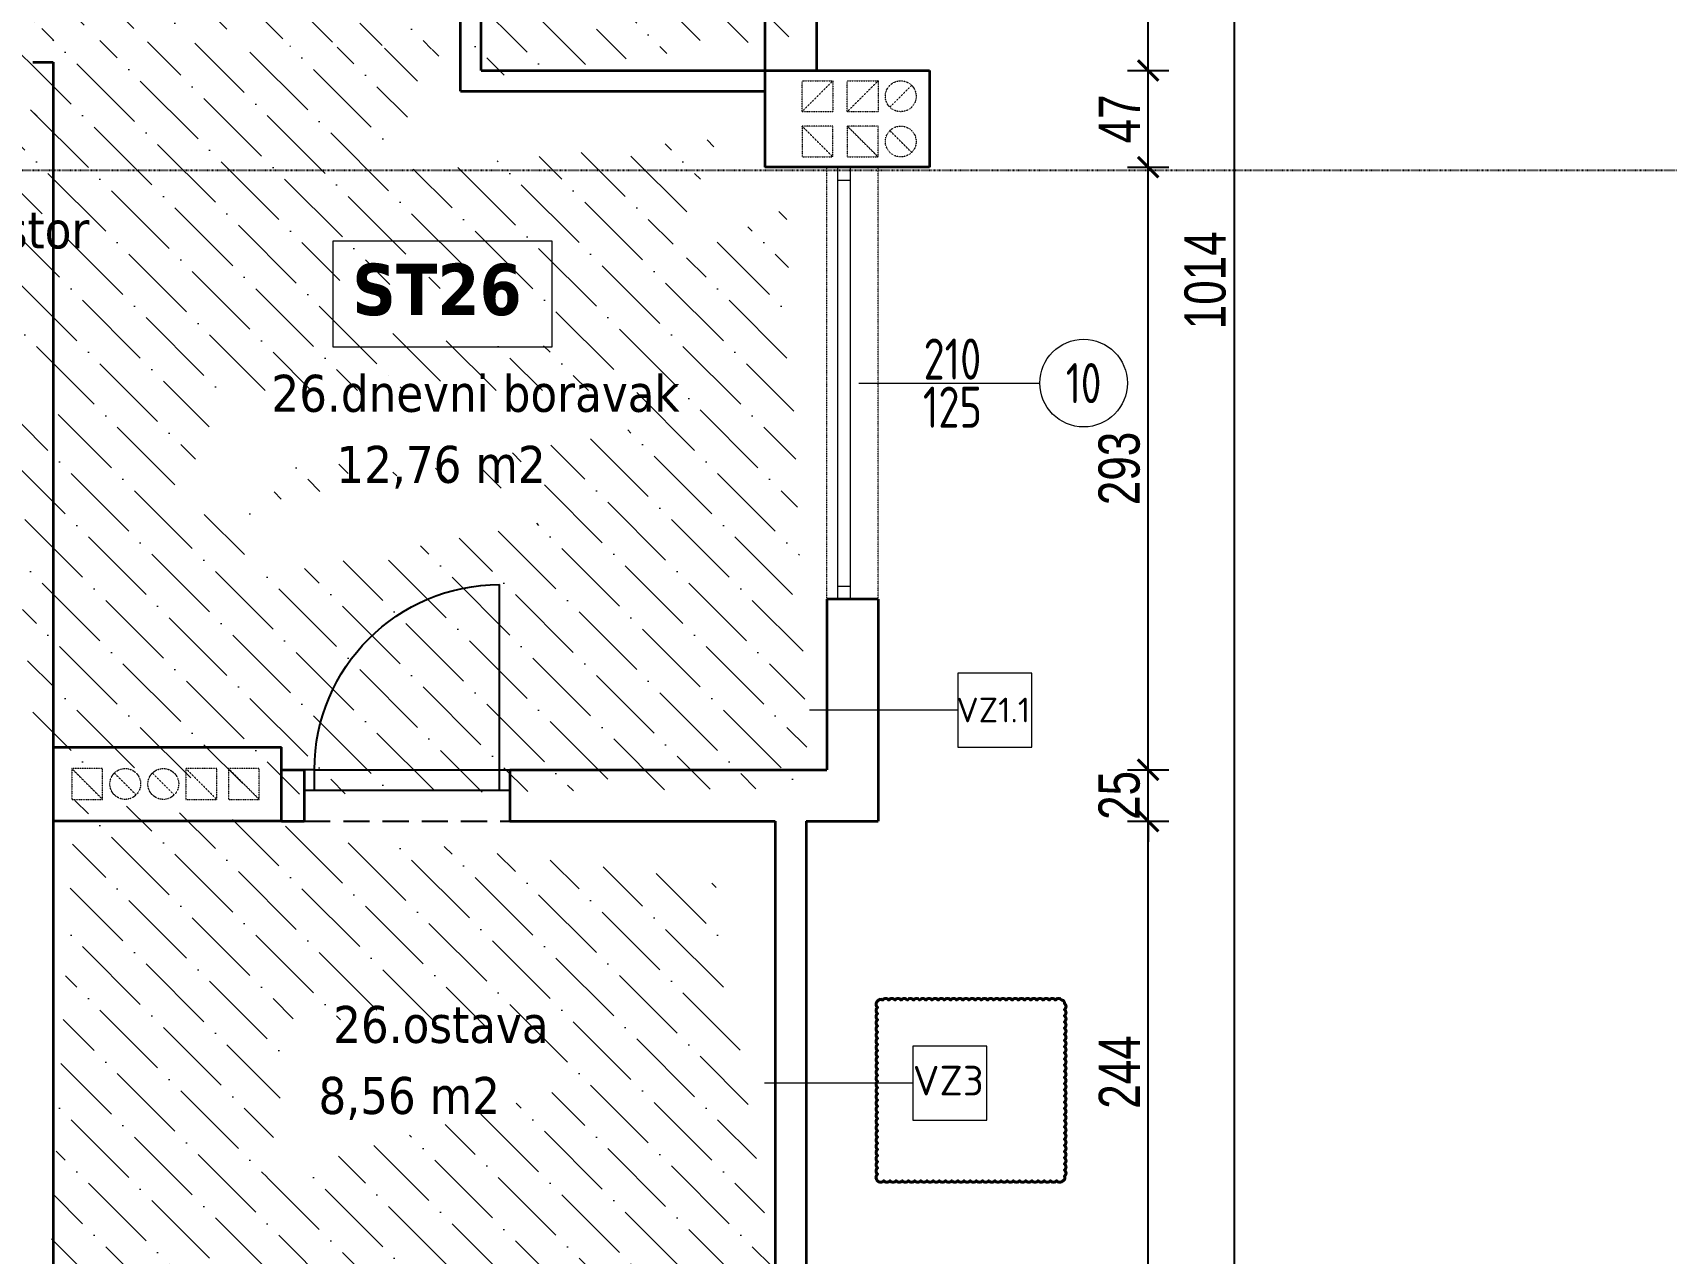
# Model space of a CAD drawing. Header units: millimetres. Extents: x -701 to 470890, y -446843 to -116129.
# Drawn here: x 234296 to 235091, y -223178 to -222585 of the extents above; entities that cross this region are included whole.
import ezdxf
from ezdxf.enums import TextEntityAlignment as Align

# ---------------------------------------------------------------- set-up
doc = ezdxf.new("R2010")
doc.units = ezdxf.units.MM
doc.header["$PDMODE"] = 2
for name, pattern in [('ACAD_ISO03W100', [30, 12, -18]), ('HIDDEN', [0.375, 0.25, -0.125]), ('HIDDENX2', [19.049999999999997, 12.7, -6.35])]:
    doc.linetypes.add(name, pattern=pattern)
doc.layers.get('0').update_dxf_attribs({"lineweight": 0})
doc.layers.get('Defpoints').update_dxf_attribs({"color": 250, "lineweight": 0})
for name, color, linetype, lineweight in [('03-prozori', 132, 'Continuous', 0), ('05-podgled-tanko', 144, 'HIDDEN', 0), ('06-hatch_grijano', 30, 'Continuous', 0), ('07-kote', 70, 'Continuous', 9), ('09-oznaka stavke', 1, 'Continuous', 0), ('5-TX', 113, 'Continuous', 5), ('TP_01 - 0.35', 1, 'Continuous', 35)]:
    doc.layers.add(name, color=color, linetype=linetype, lineweight=lineweight)
for name, color, linetype in [('TP_Hidden', 8, 'HIDDENX2'), ('TP_Otvori', 8, 'Continuous'), ('TP_Otvori.block', 8, 'Continuous'), ('zidovi', 1, 'Continuous')]:
    doc.layers.add(name, color=color, linetype=linetype)
doc.styles.add('isocpeur', font='isocpeur.ttf')
doc.styles.add('OPIS', font='hrcom.shx', dxfattribs={"width": 0.8, "height": 20})
doc.styles.add('tahoma10', font='tahoma.ttf', dxfattribs={"height": 2})
doc.dimstyles.new('ISO-25', dxfattribs={"dimtxt": 20, "dimasz": 10, "dimexe": 10, "dimexo": 10, "dimgap": 4, "dimtad": 1, "dimdec": 0, "dimtxsty": 'OPIS', "dimblk": 'ARCHTICK', "dimcen": 10, "dimdle": 10, "dimadec": 0, "dimazin": 0, "dimtfac": 1, "dimtdec": 0, "dimtix": 1, "dimtmove": 0, "dimatfit": 3, "dimldrblk": 'ARCHTICK', "dimfxl": 10, "dimfxlon": 1, "dimarcsym": 0})

# ---------------------------------------------------------------- blocks, each defined once
blk = doc.blocks.new('*U656')
at = {"layer": 'TP_Otvori'}
for p, q in [((5.000001072883606, 2.04358873916146e-07), (4.999993102891582, 90.00000084808873)), ((5.000001072883606, 2.04358873916146e-07), (1.072883605957031e-06, 2.04358873916146e-07)), ((95.00000107288324, 8.910042925631245e-06), (5.00000083446503, 3.877577494648676e-07)), ((5.00000064713616, -10.00000003405978), (5.000000834465027, 2.043588528028758e-07)), ((95.00000088555437, -9.999991328375708), (95.00000107288324, 8.910042925631245e-06)), ((95.00000107288324, 8.910042924803541e-06), (100.0000010728832, 8.910042924803541e-06)), ((100.0000011239731, -9.999993269784119), (1.123973317912923e-06, -10.00000023841852))]:
    blk.add_line(p, q, dxfattribs=at)
blk.add_arc((5.000001072883581, 4.189355961307331e-07), 90.00000042915346, 5.073854788161767e-06, 90.00000507385442, dxfattribs=at)
blk = doc.blocks.new('*U65')
at = {"ltscale": 0.1}
blk.add_line((0.1249999999996342, 0.3750003024258576), (0.6249999999981708, 0.3750015121292879), dxfattribs=at)
blk.add_lwpolyline([(-0.1249996975737766, 0.2499996975745082), (-0.1250003024254917, 0.4999996975737765), (0.1249996975737766, 0.5000003024254916), (0.1250003024254918, 0.2500003024262234)], close=True, dxfattribs=at)
at = {"style": 'isocpeur'}
blk.add_attdef('sl', text='', height=0.1, dxfattribs=at).set_placement((0.005017208459321409, 0.3336032184705005), align=Align.CENTER)
blk = doc.blocks.new('_ArchTick')
at = {"color": 0, "linetype": 'ByBlock', "lineweight": 0, "const_width": 0.15}
blk.add_lwpolyline([(-0.5, -0.5), (0.5, 0.5)], dxfattribs=at)
blk = doc.blocks.new('*D2950')
at = {"layer": '07-kote', "color": 0, "linetype": 'ByBlock', "lineweight": -2, "ltscale": 5, "transparency": 16777216}
for p, q in [((234672.3380468807, -223671.8006000077), (234672.3380468807, -223691.8006000077)), ((235047.3380455694, -223671.8006000077), (235047.3380455694, -223691.8006000077)), ((235057.3380455694, -223681.8006000077), (234662.3380468807, -223681.8006000077))]:
    blk.add_line(p, q, dxfattribs=at)
at = {"layer": 'Defpoints', "color": 0, "linetype": 'ByBlock', "ltscale": 5, "transparency": 16777216}
for p in [(234672.3380468807, -222968.0330163573), (235047.3380455694, -223345.0330160593), (234672.3380468807, -223681.8006000077)]:
    blk.add_point(p, dxfattribs=at)
at = {"layer": '07-kote', "color": 0, "linetype": 'ByBlock', "lineweight": -2, "ltscale": 5, "transparency": 16777216, "xscale": 10, "yscale": 10, "zscale": 10, "rotation": 180}
blk.add_blockref('_ArchTick', (234672.3380468807, -223681.8006000077), dxfattribs=at)
at = {"layer": '07-kote', "color": 0, "linetype": 'ByBlock', "lineweight": -2, "ltscale": 5, "transparency": 16777216, "xscale": 10, "yscale": 10, "zscale": 10}
blk.add_blockref('_ArchTick', (235047.3380455694, -223681.8006000077), dxfattribs=at)
at = {"layer": '07-kote', "color": 0, "linetype": 'ByBlock', "ltscale": 5, "transparency": 16777216, "insert": (234859.838046225, -223667.8006000077), "char_height": 20, "attachment_point": 5, "style": 'OPIS'}
blk.add_mtext('375', dxfattribs=at)
blk = doc.blocks.new('*D2951')
at = {"layer": '07-kote', "color": 0, "linetype": 'ByBlock', "lineweight": -2, "ltscale": 5, "transparency": 16777216}
for p, q in [((234657.3380468807, -223671.8006000077), (234657.3380468807, -223691.8006000077)), ((234672.3380468807, -223671.8006000077), (234672.3380468807, -223691.8006000077)), ((234657.3380468807, -223681.8006000077), (234647.3380468807, -223681.8006000077)), ((234672.3380468807, -223681.8006000077), (234657.3380468807, -223681.8006000077)), ((234672.3380468807, -223681.8006000077), (234682.3380468807, -223681.8006000077))]:
    blk.add_line(p, q, dxfattribs=at)
at = {"layer": 'Defpoints', "color": 0, "linetype": 'ByBlock', "ltscale": 5, "transparency": 16777216}
for p in [(234657.3380468807, -222968.0330162977), (234672.3380468807, -222968.0330163573), (234657.3380468807, -223681.8006000077)]:
    blk.add_point(p, dxfattribs=at)
at = {"layer": '07-kote', "color": 0, "linetype": 'ByBlock', "lineweight": -2, "ltscale": 5, "transparency": 16777216, "xscale": 10, "yscale": 10, "zscale": 10}
blk.add_blockref('_ArchTick', (234657.3380468807, -223681.8006000077), dxfattribs=at)
at = {"layer": '07-kote', "color": 0, "linetype": 'ByBlock', "lineweight": -2, "ltscale": 5, "transparency": 16777216, "xscale": 10, "yscale": 10, "zscale": 10, "rotation": 180}
blk.add_blockref('_ArchTick', (234672.3380468807, -223681.8006000077), dxfattribs=at)
at = {"layer": '07-kote', "color": 0, "linetype": 'ByBlock', "ltscale": 5, "transparency": 16777216, "insert": (234664.8380468807, -223667.8006000077), "char_height": 20, "attachment_point": 5, "style": 'OPIS'}
blk.add_mtext('15', dxfattribs=at)
blk = doc.blocks.new('*D2952')
at = {"layer": '07-kote', "color": 0, "linetype": 'ByBlock', "lineweight": -2, "ltscale": 5, "transparency": 16777216}
for p, q in [((234306.3380458078, -223671.8006000077), (234306.3380458078, -223691.8006000077)), ((234657.3380468807, -223671.8006000077), (234657.3380468807, -223691.8006000077)), ((234667.3380468807, -223681.8006000077), (234296.3380458078, -223681.8006000077))]:
    blk.add_line(p, q, dxfattribs=at)
at = {"layer": 'Defpoints', "color": 0, "linetype": 'ByBlock', "ltscale": 5, "transparency": 16777216}
for p in [(234657.3380468807, -222968.0330162977), (234306.3380458078, -223232.0330157017), (234306.3380458078, -223681.8006000077)]:
    blk.add_point(p, dxfattribs=at)
at = {"layer": '07-kote', "color": 0, "linetype": 'ByBlock', "lineweight": -2, "ltscale": 5, "transparency": 16777216, "xscale": 10, "yscale": 10, "zscale": 10, "rotation": 180}
blk.add_blockref('_ArchTick', (234306.3380458078, -223681.8006000077), dxfattribs=at)
at = {"layer": '07-kote', "color": 0, "linetype": 'ByBlock', "lineweight": -2, "ltscale": 5, "transparency": 16777216, "xscale": 10, "yscale": 10, "zscale": 10}
blk.add_blockref('_ArchTick', (234657.3380468807, -223681.8006000077), dxfattribs=at)
at = {"layer": '07-kote', "color": 0, "linetype": 'ByBlock', "ltscale": 5, "transparency": 16777216, "insert": (234481.8380463442, -223667.8006000077), "char_height": 20, "attachment_point": 5, "style": 'OPIS'}
blk.add_mtext('351', dxfattribs=at)
blk = doc.blocks.new('*D2982')
at = {"layer": '07-kote', "color": 0, "linetype": 'ByBlock', "lineweight": -2, "ltscale": 5, "transparency": 16777216}
for p, q in [((234838.6082181153, -223222.0330157018), (234838.6082181153, -222958.0330163574)), ((234828.6082181153, -222968.0330163574), (234848.6082181153, -222968.0330163574)), ((234848.6082181153, -223212.0330157018), (234828.6082181153, -223212.0330157018))]:
    blk.add_line(p, q, dxfattribs=at)
at = {"layer": 'Defpoints', "color": 0, "linetype": 'ByBlock', "ltscale": 5, "transparency": 16777216}
for p in [(234707.3380468808, -222968.0330163574), (234838.6082181153, -222968.0330163574), (235047.3380453311, -223212.0330157018)]:
    blk.add_point(p, dxfattribs=at)
at = {"layer": '07-kote', "color": 0, "linetype": 'ByBlock', "lineweight": -2, "ltscale": 5, "transparency": 16777216, "xscale": 10, "yscale": 10, "zscale": 10}
for p, rotation in [((234838.6082181153, -222968.0330163574), 90), ((234838.6082181153, -223212.0330157018), 270)]:
    blk.add_blockref('_ArchTick', p, dxfattribs=dict(at, rotation=rotation))
at = {"layer": '07-kote', "color": 0, "linetype": 'ByBlock', "ltscale": 5, "transparency": 16777216, "insert": (234824.6082181152, -223090.0330160296), "char_height": 20, "attachment_point": 5, "rotation": 90, "style": 'OPIS'}
blk.add_mtext('244', dxfattribs=at)
blk = doc.blocks.new('*D2983')
at = {"layer": '07-kote', "color": 0, "linetype": 'ByBlock', "lineweight": -2, "ltscale": 5, "transparency": 16777216}
for p, q in [((234838.6082181155, -222943.0330162978), (234838.6082181155, -222933.0330162978)), ((234828.6082181155, -222943.0330162978), (234848.6082181155, -222943.0330162978)), ((234838.6082181155, -222968.0330163574), (234838.6082181155, -222943.0330162978)), ((234828.6082181155, -222968.0330163574), (234848.6082181155, -222968.0330163574)), ((234838.6082181155, -222968.0330163574), (234838.6082181155, -222978.0330163574))]:
    blk.add_line(p, q, dxfattribs=at)
at = {"layer": 'Defpoints', "color": 0, "linetype": 'ByBlock', "ltscale": 5, "transparency": 16777216}
for p in [(234682.3380467616, -222943.0330162978), (234838.6082181155, -222943.0330162978), (234707.3380468808, -222968.0330163574)]:
    blk.add_point(p, dxfattribs=at)
at = {"layer": '07-kote', "color": 0, "linetype": 'ByBlock', "lineweight": -2, "ltscale": 5, "transparency": 16777216, "xscale": 10, "yscale": 10, "zscale": 10}
for p, rotation in [((234838.6082181155, -222943.0330162978), 270), ((234838.6082181155, -222968.0330163574), 90)]:
    blk.add_blockref('_ArchTick', p, dxfattribs=dict(at, rotation=rotation))
at = {"layer": '07-kote', "color": 0, "linetype": 'ByBlock', "ltscale": 5, "transparency": 16777216, "insert": (234824.6082181154, -222955.5330163276), "char_height": 20, "attachment_point": 5, "rotation": 90, "style": 'OPIS'}
blk.add_mtext('25', dxfattribs=at)
blk = doc.blocks.new('*D2984')
at = {"layer": '07-kote', "color": 0, "linetype": 'ByBlock', "lineweight": -2, "ltscale": 5, "transparency": 16777216}
for p, q in [((234838.6082181158, -222953.0330162978), (234838.6082181158, -222640.0330158806)), ((234828.6082181158, -222650.0330158806), (234848.6082181158, -222650.0330158806)), ((234828.6082181158, -222943.0330162978), (234848.6082181158, -222943.0330162978))]:
    blk.add_line(p, q, dxfattribs=at)
at = {"layer": 'Defpoints', "color": 0, "linetype": 'ByBlock', "ltscale": 5, "transparency": 16777216}
for p in [(234732.3380456887, -222650.0330158806), (234838.6082181158, -222650.0330158806), (234682.3380467616, -222943.0330162978)]:
    blk.add_point(p, dxfattribs=at)
at = {"layer": '07-kote', "color": 0, "linetype": 'ByBlock', "lineweight": -2, "ltscale": 5, "transparency": 16777216, "xscale": 10, "yscale": 10, "zscale": 10}
for p, rotation in [((234838.6082181158, -222650.0330158806), 90), ((234838.6082181158, -222943.0330162978), 270)]:
    blk.add_blockref('_ArchTick', p, dxfattribs=dict(at, rotation=rotation))
at = {"layer": '07-kote', "color": 0, "linetype": 'ByBlock', "ltscale": 5, "transparency": 16777216, "insert": (234824.6082181156, -222796.5330160892), "char_height": 20, "attachment_point": 5, "rotation": 90, "style": 'OPIS'}
blk.add_mtext('293', dxfattribs=at)
blk = doc.blocks.new('*D2985')
at = {"layer": '07-kote', "color": 0, "linetype": 'ByBlock', "lineweight": -2, "ltscale": 5, "transparency": 16777216}
for p, q in [((234838.6082181161, -222660.033015821), (234838.6082181161, -222593.0330157614)), ((234828.6082181161, -222603.0330157614), (234848.6082181161, -222603.0330157614)), ((234828.6082181161, -222650.033015821), (234848.6082181161, -222650.033015821))]:
    blk.add_line(p, q, dxfattribs=at)
at = {"layer": 'Defpoints', "color": 0, "linetype": 'ByBlock', "ltscale": 5, "transparency": 16777216}
for p in [(234732.3380456887, -222603.0330157614), (234838.6082181161, -222603.0330157614), (234732.3380456887, -222650.033015821)]:
    blk.add_point(p, dxfattribs=at)
at = {"layer": '07-kote', "color": 0, "linetype": 'ByBlock', "lineweight": -2, "ltscale": 5, "transparency": 16777216, "xscale": 10, "yscale": 10, "zscale": 10}
for p, rotation in [((234838.6082181161, -222603.0330157614), 90), ((234838.6082181161, -222650.033015821), 270)]:
    blk.add_blockref('_ArchTick', p, dxfattribs=dict(at, rotation=rotation))
at = {"layer": '07-kote', "color": 0, "linetype": 'ByBlock', "ltscale": 5, "transparency": 16777216, "insert": (234824.608218116, -222626.5330157912), "char_height": 20, "attachment_point": 5, "rotation": 90, "style": 'OPIS'}
blk.add_mtext('47', dxfattribs=at)
blk = doc.blocks.new('*D2986')
at = {"layer": '07-kote', "color": 0, "linetype": 'ByBlock', "lineweight": -2, "ltscale": 5, "transparency": 16777216}
for p, q in [((234838.6082181165, -222613.033015821), (234838.6082181165, -222213.0330159402)), ((234828.6082181165, -222223.0330159402), (234848.6082181165, -222223.0330159402)), ((234828.6082181165, -222603.033015821), (234848.6082181165, -222603.033015821))]:
    blk.add_line(p, q, dxfattribs=at)
at = {"layer": 'Defpoints', "color": 0, "linetype": 'ByBlock', "ltscale": 5, "transparency": 16777216}
for p in [(234542.3380454503, -222223.0330159402), (234838.6082181165, -222223.0330159402), (234732.3380456887, -222603.033015821)]:
    blk.add_point(p, dxfattribs=at)
at = {"layer": '07-kote', "color": 0, "linetype": 'ByBlock', "lineweight": -2, "ltscale": 5, "transparency": 16777216, "xscale": 10, "yscale": 10, "zscale": 10}
for p, rotation in [((234838.6082181165, -222223.0330159402), 90), ((234838.6082181165, -222603.033015821), 270)]:
    blk.add_blockref('_ArchTick', p, dxfattribs=dict(at, rotation=rotation))
at = {"layer": '07-kote', "color": 0, "linetype": 'ByBlock', "ltscale": 5, "transparency": 16777216, "insert": (234824.6082181163, -222413.0330158806), "char_height": 20, "attachment_point": 5, "rotation": 90, "style": 'OPIS'}
blk.add_mtext('380', dxfattribs=at)
blk = doc.blocks.new('*D3005')
at = {"layer": '07-kote', "color": 0, "linetype": 'ByBlock', "lineweight": -2, "ltscale": 5, "transparency": 16777216}
for p, q in [((235695.1654765111, -221699.0319521165), (235695.1654765111, -223434.0319524741)), ((235685.1654765111, -221709.0319521165), (235705.1654765111, -221709.0319521165)), ((235685.1654765111, -223424.0319524741), (235705.1654765111, -223424.0319524741))]:
    blk.add_line(p, q, dxfattribs=at)
at = {"layer": 'Defpoints', "color": 0, "linetype": 'ByBlock', "ltscale": 5, "transparency": 16777216}
for p in [(234306.3380459271, -221709.0319521165), (233564.3380456887, -223424.0319524741), (235695.1654765111, -223424.0319524741)]:
    blk.add_point(p, dxfattribs=at)
at = {"layer": '07-kote', "color": 0, "linetype": 'ByBlock', "lineweight": -2, "ltscale": 5, "transparency": 16777216, "xscale": 10, "yscale": 10, "zscale": 10}
for p, rotation in [((235695.1654765111, -221709.0319521165), 90), ((235695.1654765111, -223424.0319524741), 270)]:
    blk.add_blockref('_ArchTick', p, dxfattribs=dict(at, rotation=rotation))
at = {"layer": '07-kote', "color": 0, "linetype": 'ByBlock', "ltscale": 5, "transparency": 16777216, "insert": (235681.165476511, -222566.5319522953), "char_height": 20, "attachment_point": 5, "rotation": 90, "style": 'OPIS'}
blk.add_mtext('1715', dxfattribs=at)
blk = doc.blocks.new('*D3030')
at = {"layer": '07-kote', "color": 0, "linetype": 'ByBlock', "lineweight": -2, "ltscale": 5, "transparency": 16777216}
for p, q in [((234880.3823527055, -222188.0330159402), (234880.3823527055, -223222.0330157018)), ((234870.3823527055, -222198.0330159402), (234890.3823527055, -222198.0330159402)), ((234880.3823527055, -223212.0330157018), (234890.3823527055, -223212.0330157018))]:
    blk.add_line(p, q, dxfattribs=at)
at = {"layer": 'Defpoints', "color": 0, "linetype": 'ByBlock', "ltscale": 5, "transparency": 16777216}
for p in [(234677.3380456887, -222198.0330159402), (234880.382352705, -223212.0330157018), (234880.3823527055, -223212.0330157018)]:
    blk.add_point(p, dxfattribs=at)
at = {"layer": '07-kote', "color": 0, "linetype": 'ByBlock', "lineweight": -2, "ltscale": 5, "transparency": 16777216, "xscale": 10, "yscale": 10, "zscale": 10}
for p, rotation in [((234880.3823527055, -222198.0330159402), 90), ((234880.3823527055, -223212.0330157018), 270)]:
    blk.add_blockref('_ArchTick', p, dxfattribs=dict(at, rotation=rotation))
at = {"layer": '07-kote', "color": 0, "linetype": 'ByBlock', "ltscale": 5, "transparency": 16777216, "insert": (234866.3823527053, -222705.033015821), "char_height": 20, "attachment_point": 5, "rotation": 90, "style": 'OPIS'}
blk.add_mtext('1014', dxfattribs=at)
blk = doc.blocks.new('*D3032')
at = {"layer": '07-kote', "color": 0, "linetype": 'ByBlock', "lineweight": -2, "ltscale": 5, "transparency": 16777216}
for p, q in [((233594.2041639991, -222188.0330159402), (233594.2041639991, -223323.0319534278)), ((233604.2041639991, -222198.0330159402), (233584.2041639991, -222198.0330159402)), ((233604.2041639991, -223313.0319534278), (233584.2041639991, -223313.0319534278))]:
    blk.add_line(p, q, dxfattribs=at)
at = {"layer": 'Defpoints', "color": 0, "linetype": 'ByBlock', "ltscale": 5, "transparency": 16777216}
for p in [(234425.6662158255, -222198.0330159402), (233594.2041639991, -223313.0319534278), (233909.3380458079, -223313.0319534278)]:
    blk.add_point(p, dxfattribs=at)
at = {"layer": '07-kote', "color": 0, "linetype": 'ByBlock', "lineweight": -2, "ltscale": 5, "transparency": 16777216, "xscale": 10, "yscale": 10, "zscale": 10}
for p, rotation in [((233594.2041639991, -222198.0330159402), 90), ((233594.2041639991, -223313.0319534278), 270)]:
    blk.add_blockref('_ArchTick', p, dxfattribs=dict(at, rotation=rotation))
at = {"layer": '07-kote', "color": 0, "linetype": 'ByBlock', "ltscale": 5, "transparency": 16777216, "insert": (233580.2041639989, -222755.532484684), "char_height": 20, "attachment_point": 5, "rotation": 90, "style": 'OPIS'}
blk.add_mtext('1115', dxfattribs=at)
blk = doc.blocks.new('*U3077')
blk.add_lwpolyline([(0, 31.04602911306961), (-1.792289735764687e-20, -59.1770623683441)])
blk.add_circle((0, -81.02028200949621), 21.84231717691728)
at = {"style": 'isocpeur', "width": 0.75}
for tag, p in [('VIS', (-12, -15.62063755359621)), ('SIR', (12, -15.62063755359621))]:
    blk.add_attdef(tag, text='', height=15, rotation=269.9999999999999, dxfattribs=at).set_placement(p, align=Align.MIDDLE)
blk.add_attdef('BR', text='', height=20, rotation=269.9999999999972, dxfattribs=at).set_placement((-2.278178004988772e-13, -81.01937954526137), align=Align.MIDDLE_CENTER)

msp = doc.modelspace()

# ---------------------------------------------------------------- hatches: boundary and pattern name
at = {"layer": '06-hatch_grijano'}
h = msp.add_hatch(dxfattribs=at)
h.set_pattern_fill('ANSI36', color=256, scale=5, angle=270, style=0)
h.set_pattern_definition([(315, (643141239.7050649, 503081206.2519871), (30.86963041617522, -8.418990113502339), [39.6875, -7.9375, 0, -7.9375])])
h.paths.add_polyline_path([(234611.2971746644, -222253.8250856732), (234611.2971746644, -222324.0439940428), (234489.4405207357, -222324.0439941024), (234489.4405207357, -222253.8250856732)])
h.paths.add_polyline_path([(234374.3382352313, -222445.9196502899), (234374.3382353506, -222517.0343262886), (234255.1582522115, -222517.034326229), (234255.1582522115, -222445.9196501707)])
h.paths.add_polyline_path([(234504.3380444965, -222398.0330159401), (234122.3380444965, -222398.0330159401), (234122.3380444965, -222584.0319526528), (234504.3380444965, -222584.0319526528)])
h.paths.add_polyline_path([(234638.7642134151, -222482.927879486), (234538.936595889, -222482.9278795456), (234538.936595889, -222417.8507745599), (234638.7642134151, -222417.8507745599)])
h.paths.add_polyline_path([(234652.3380447349, -222398.0330159401), (234514.3380444965, -222398.0330159401), (234514.3380444965, -222603.0330158209), (234652.3380449733, -222603.0330158209)])
h.paths.add_polyline_path([(234268.0274495801, -222700.6772839164), (234268.0274494609, -222734.1425987219), (234162.6116163454, -222734.1425987219), (234162.6116164646, -222700.6772837972), (234136.7349039039, -222700.6772838568), (234136.7349039039, -222665.311236534), (234296.3380448541, -222665.3112364744), (234296.3380447349, -222584.0319526528), (234202.3380444965, -222584.0319526528), (234202.3380444965, -222609.0319526528), (234122.3380444965, -222609.0319526528), (234122.3380444965, -222784.0319536065), (234296.3380447349, -222784.0319536065), (234296.3380447349, -222700.6772838568)])
h.paths.add_polyline_path([(234652.3380447349, -222243.0330159401), (234542.3380444965, -222243.0330159401), (234542.3380444965, -222223.0330159401), (234442.3380444965, -222223.0330159401), (234442.3380444965, -222388.0330159401), (234652.3380447349, -222388.0330158805)])
h.paths.add_polyline_path([(234442.3417614421, -222737.5510993337), (234442.3417614421, -222685.895875368), (234548.7945209465, -222685.895875368), (234548.7945209465, -222737.551099274)])
h.paths.add_polyline_path([(234404.2286318264, -222780.719519708), (234404.2286318264, -222743.8636846875), (234585.4681215009, -222743.8636846875), (234585.4681215009, -222780.7195198273)])
h.paths.add_polyline_path([(234432.1892088375, -222780.7195197676), (234554.0513140878, -222780.7195197676), (234554.0513140878, -222812.5912742947), (234432.1892088375, -222812.5912743543)])
h.paths.add_polyline_path([(234682.3380460462, -222650.0330159401), (234652.3380447349, -222650.0330158209), (234652.3380447349, -222613.0330159401), (234504.3380444965, -222613.0330159401), (234504.3380444965, -222584.0319526528), (234296.3380447349, -222584.0319526528), (234296.3380447349, -222599.0319535469), (234306.3380447349, -222599.0319535469), (234306.3380441389, -222932.0330158805), (234417.3380447349, -222932.0330160593), (234417.3380447349, -222943.0330159997), (234682.3380458078, -222943.0330162977)])
h.paths.add_polyline_path([(234430.851510497, -223055.967666242), (234528.7423979959, -223055.9676663016), (234528.7423978767, -223120.7068632578), (234430.8515103778, -223120.7068632578)])
h.paths.add_polyline_path([(234657.338045927, -222968.0330163573), (234306.3380448541, -222968.0330158805), (234306.3380449733, -223212.0330156421), (234657.3380460462, -223212.0330152248)])

# ---------------------------------------------------------------- linework, layer by layer
at = {"layer": '03-prozori'}
for p, q in [((234687.7130468807, -222860.0330158805), (234687.7130467615, -222650.0330158209)), ((234693.9630472383, -222860.0330158805), (234693.9630472383, -222650.0330158209)), ((234687.7130468807, -222656.2830164765), (234693.9630480728, -222656.2830164765)), ((234687.7130468807, -222853.7830151652), (234693.9630480728, -222853.7830151652))]:
    msp.add_line(p, q, dxfattribs=at)
at = {"layer": '05-podgled-tanko'}
for p, q in [((234685.3380456886, -222608.0330158209), (234670.3380456886, -222623.0330158209)), ((234707.3380456886, -222608.0330158209), (234692.3380456886, -222623.0330158209)), ((234723.6413465461, -222610.2297149633), (234713.034744831, -222620.8363166784)), ((234685.3380456886, -222645.0330158209), (234670.3380456886, -222630.0330158209)), ((234707.3380456886, -222645.0330158209), (234692.3380456886, -222630.0330158209)), ((234723.6413465461, -222642.8363166784), (234713.034744831, -222632.2297149633)), ((234682.3380461654, -222860.0330158805), (234682.3380461654, -222650.0330158209)), ((234707.338046523, -222860.0330158805), (234707.3380473575, -222650.0330158209)), ((234315.3380452117, -222942.4562052821), (234330.3380452117, -222957.4562052821)), ((234336.0347443542, -222944.6529044246), (234346.6413460693, -222955.2595061396)), ((234354.5347443542, -222944.6529044246), (234365.1413460693, -222955.2595061396)), ((234370.8380452117, -222942.4562052821), (234385.8380452117, -222957.4562052821)), ((234391.4648319206, -222942.4562052821), (234406.4648319206, -222957.4562052821))]:
    msp.add_line(p, q, dxfattribs=at).dxf.unprotected_set("ltscale", 0)
for points in [[(234670.3380456886, -222608.0330158209), (234685.3380456886, -222608.0330158209), (234685.3380456886, -222623.0330158209), (234670.3380456886, -222623.0330158209)], [(234692.3380456886, -222608.0330158209), (234707.3380456886, -222608.0330158209), (234707.3380456886, -222623.0330158209), (234692.3380456886, -222623.0330158209)], [(234670.3380456886, -222645.0330158209), (234685.3380456886, -222645.0330158209), (234685.3380456886, -222630.0330158209), (234670.3380456886, -222630.0330158209)], [(234692.3380456886, -222645.0330158209), (234707.3380456886, -222645.0330158209), (234707.3380456886, -222630.0330158209), (234692.3380456886, -222630.0330158209)], [(234330.3380452117, -222942.4562052821), (234315.3380452117, -222942.4562052821), (234315.3380452117, -222957.4562052821), (234330.3380452117, -222957.4562052821)], [(234385.8380452117, -222942.4562052821), (234370.8380452117, -222942.4562052821), (234370.8380452117, -222957.4562052821), (234385.8380452117, -222957.4562052821)], [(234406.4648319206, -222942.4562052821), (234391.4648319206, -222942.4562052821), (234391.4648319206, -222957.4562052821), (234406.4648319206, -222957.4562052821)]]:
    msp.add_lwpolyline(points, close=True, dxfattribs=at).dxf.unprotected_set("ltscale", 0)
for centre in [(234718.3380456886, -222615.5330158209), (234718.3380456886, -222637.5330158209), (234341.3380452117, -222949.9562052821), (234359.8380452117, -222949.9562052821)]:
    msp.add_circle(centre, 7.5, dxfattribs=at).dxf.unprotected_set("ltscale", 0)
at = {"layer": '07-kote', "linetype": 'ByBlock', "ltscale": 5}
msp.add_lwpolyline([(234442.3417614421, -222685.8958752488), (234548.7945209465, -222685.8958752488), (234548.7945209465, -222737.5510992144), (234442.3417614421, -222737.5510992144)], close=True, dxfattribs=at)
at = {"layer": '07-kote', "color": 5, "linetype": 'ByBlock', "lineweight": 40, "true_color": 0x1a1aff}
msp.add_lwpolyline([(234707.0992394182, -223142.866780523, 0.52056705), (234710.0992394182, -223142.866780523, 0.52056705), (234713.0992394182, -223142.866780523, 0.52056705), (234716.0992394182, -223142.866780523, 0.52056705), (234719.0992394182, -223142.866780523, 0.52056705), (234722.0992394182, -223142.866780523, 0.52056705), (234725.0992394182, -223142.866780523, 0.52056705), (234728.0992394182, -223142.866780523, 0.52056705), (234731.0992394182, -223142.866780523, 0.52056705), (234734.0992394182, -223142.866780523, 0.52056705), (234737.0992394182, -223142.866780523, 0.52056705), (234740.0992394182, -223142.866780523, 0.52056705), (234743.0992394182, -223142.866780523, 0.52056705), (234746.0992394182, -223142.866780523, 0.52056705), (234749.0992394182, -223142.866780523, 0.52056705), (234752.0992394182, -223142.866780523, 0.52056705), (234755.0992394182, -223142.866780523, 0.52056705), (234758.0992394182, -223142.866780523, 0.52056705), (234761.0992394182, -223142.866780523, 0.52056705), (234764.0992394182, -223142.866780523, 0.52056705), (234767.0992394182, -223142.866780523, 0.52056705), (234770.0992394182, -223142.866780523, 0.52056705), (234773.0992394182, -223142.866780523, 0.52056705), (234776.0992394182, -223142.866780523, 0.52056705), (234779.0992394182, -223142.866780523, 0.52056705), (234782.0992394182, -223142.866780523, 0.52056705), (234785.0992394182, -223142.866780523, 0.52056705), (234788.0992394182, -223142.866780523, 0.52056705), (234791.0992394182, -223142.866780523, 0.52056705), (234794.0992394182, -223142.866780523, 0.52056705), (234797.0992394182, -223142.866780523, 0.52056705), (234797.9240982787, -223140.6916393836, 0.52056705), (234797.9240982787, -223137.6916393836, 0.52056705), (234797.9240982787, -223134.6916393836, 0.52056705), (234797.9240982787, -223131.6916393836, 0.52056705), (234797.9240982787, -223128.6916393836, 0.52056705), (234797.9240982787, -223125.6916393836, 0.52056705), (234797.9240982787, -223122.6916393836, 0.52056705), (234797.9240982787, -223119.6916393836, 0.52056705), (234797.9240982787, -223116.6916393836, 0.52056705), (234797.9240982787, -223113.6916393836, 0.52056705), (234797.9240982787, -223110.6916393836, 0.52056705), (234797.9240982787, -223107.6916393836, 0.52056705), (234797.9240982787, -223104.6916393836, 0.52056705), (234797.9240982787, -223101.6916393836, 0.52056705), (234797.9240982787, -223098.6916393836, 0.52056705), (234797.9240982787, -223095.6916393836, 0.52056705), (234797.9240982787, -223092.6916393836, 0.52056705), (234797.9240982787, -223089.6916393836, 0.52056705), (234797.9240982787, -223086.6916393836, 0.52056705), (234797.9240982787, -223083.6916393836, 0.52056705), (234797.9240982787, -223080.6916393836, 0.52056705), (234797.9240982787, -223077.6916393836, 0.52056705), (234797.9240982787, -223074.6916393836, 0.52056705), (234797.9240982787, -223071.6916393836, 0.52056705), (234797.9240982787, -223068.6916393836, 0.52056705), (234797.9240982787, -223065.6916393836, 0.52056705), (234797.9240982787, -223062.6916393836, 0.52056705), (234797.9240982787, -223059.6916393836, 0.52056705), (234797.9240982787, -223056.6916393836, 0.52056705), (234796.5379607553, -223055.077776907, 0.52056705), (234793.5379607553, -223055.077776907, 0.52056705), (234790.5379607553, -223055.077776907, 0.52056705), (234787.5379607553, -223055.077776907, 0.52056705), (234784.5379607553, -223055.077776907, 0.52056705), (234781.5379607553, -223055.077776907, 0.52056705), (234778.5379607553, -223055.077776907, 0.52056705), (234775.5379607553, -223055.077776907, 0.52056705), (234772.5379607553, -223055.077776907, 0.52056705), (234769.5379607553, -223055.077776907, 0.52056705), (234766.5379607553, -223055.077776907, 0.52056705), (234763.5379607553, -223055.077776907, 0.52056705), (234760.5379607553, -223055.077776907, 0.52056705), (234757.5379607553, -223055.077776907, 0.52056705), (234754.5379607553, -223055.077776907, 0.52056705), (234751.5379607553, -223055.077776907, 0.52056705), (234748.5379607553, -223055.077776907, 0.52056705), (234745.5379607553, -223055.077776907, 0.52056705), (234742.5379607553, -223055.077776907, 0.52056705), (234739.5379607553, -223055.077776907, 0.52056705), (234736.5379607553, -223055.077776907, 0.52056705), (234733.5379607553, -223055.077776907, 0.52056705), (234730.5379607553, -223055.077776907, 0.52056705), (234727.5379607553, -223055.077776907, 0.52056705), (234724.5379607553, -223055.077776907, 0.52056705), (234721.5379607553, -223055.077776907, 0.52056705), (234718.5379607553, -223055.077776907, 0.52056705), (234715.5379607553, -223055.077776907, 0.52056705), (234712.5379607553, -223055.077776907, 0.52056705), (234709.5379607553, -223055.077776907, 0.52056705), (234707.0992394182, -223055.6390555699, 0.52056705), (234707.0992394182, -223058.6390555699, 0.52056705), (234707.0992394182, -223061.6390555699, 0.52056705), (234707.0992394182, -223064.6390555699, 0.52056705), (234707.0992394182, -223067.6390555699, 0.52056705), (234707.0992394182, -223070.6390555699, 0.52056705), (234707.0992394182, -223073.6390555699, 0.52056705), (234707.0992394182, -223076.6390555699, 0.52056705), (234707.0992394182, -223079.6390555699, 0.52056705), (234707.0992394182, -223082.6390555699, 0.52056705), (234707.0992394182, -223085.6390555699, 0.52056705), (234707.0992394182, -223088.6390555699, 0.52056705), (234707.0992394182, -223091.6390555699, 0.52056705), (234707.0992394182, -223094.6390555699, 0.52056705), (234707.0992394182, -223097.6390555699, 0.52056705), (234707.0992394182, -223100.6390555699, 0.52056705), (234707.0992394182, -223103.6390555699, 0.52056705), (234707.0992394182, -223106.6390555699, 0.52056705), (234707.0992394182, -223109.6390555699, 0.52056705), (234707.0992394182, -223112.6390555699, 0.52056705), (234707.0992394182, -223115.6390555699, 0.52056705), (234707.0992394182, -223118.6390555699, 0.52056705), (234707.0992394182, -223121.6390555699, 0.52056705), (234707.0992394182, -223124.6390555699, 0.52056705), (234707.0992394182, -223127.6390555699, 0.52056705), (234707.0992394182, -223130.6390555699, 0.52056705), (234707.0992394182, -223133.6390555699, 0.52056705), (234707.0992394182, -223136.6390555699, 0.52056705), (234707.0992394182, -223139.6390555699, 0.52056705)], format="xyb", close=True, dxfattribs=at)
at = {"layer": 'TP_01 - 0.35'}
for p, q in [((234677.3380456886, -222303.0330159997), (234677.3380455694, -222603.0330158805)), ((234652.3380456886, -222398.0330159401), (234652.3380456886, -222603.0330158209)), ((234504.3380454502, -222613.0330159401), (234504.3380454502, -222543.0330158805)), ((234514.3380454502, -222603.0330158209), (234514.3380454502, -222543.0330158805)), ((234296.3380458078, -222599.0319536065), (234306.3380456886, -222599.0319536065)), ((234306.3380456886, -222599.0319536065), (234306.3380456886, -222968.0330158805)), ((234514.3380454502, -222603.0330158209), (234652.3380456886, -222603.0330158209)), ((234652.3380456886, -222603.0330158209), (234652.3380456886, -222650.0330158209)), ((234652.3380456886, -222603.0330158209), (234732.3380456886, -222603.0330157613)), ((234732.3380456886, -222603.0330158209), (234732.3380456886, -222650.0330158209)), ((234504.3380454502, -222613.0330159401), (234652.3380456886, -222613.0330159401)), ((234732.3380456886, -222650.0330158805), (234652.3380456886, -222650.0330158209)), ((234682.338046523, -222860.0330158805), (234682.3380467615, -222943.0330162977)), ((234707.3380466423, -222860.0330159997), (234682.338046523, -222860.0330158805)), ((234707.338046523, -222860.0330158805), (234707.3380468807, -222968.0330163573)), ((234306.3380456886, -222932.0330158805), (234417.3380456886, -222932.0330160593)), ((234417.3380455694, -222968.0330159401), (234417.3380455694, -222932.0330160593)), ((234417.3380455694, -222943.0330158805), (234428.3380455694, -222943.0330161189)), ((234428.3380455694, -222943.0330159997), (234428.3380455694, -222968.0330159997)), ((234528.3380455694, -222943.0330162381), (234682.3380467615, -222943.0330162977)), ((234528.3380455694, -222943.0330159997), (234528.3380455694, -222968.0330159997)), ((234306.3380458078, -222968.0330158805), (234306.3380456886, -223092.0330158805)), ((234417.3380455694, -222968.0330159401), (234306.3380458078, -222968.0330158805)), ((234417.3380455694, -222968.0330159997), (234428.3380455694, -222968.0330160593)), ((234528.3380455694, -222968.0330161785), (234657.3380469999, -222968.0330162977)), ((234657.3380468807, -222968.0330163573), (234657.3380469999, -223212.0330152248)), ((234672.3380468807, -222968.0330162977), (234707.3380468807, -222968.0330163573)), ((234672.3380468807, -222968.0330163573), (234672.3380468807, -223218.2830154036)), ((234306.3380503377, -223092.0330149268), (234306.3380503377, -223117.0330149864)), ((234306.3380456886, -223117.0330158805), (234306.3380458078, -223232.0330157017))]:
    msp.add_line(p, q, dxfattribs=at)
at = {"layer": 'TP_Hidden'}
msp.add_line((234428.3380455694, -222968.0330160593), (234528.3380455694, -222968.0330161785), dxfattribs=at)
at = {"layer": 'zidovi', "linetype": 'ACAD_ISO03W100', "ltscale": 0.02}
msp.add_line((235509.4744383145, -222651.6644946004), (232628.8288053794, -222651.6644946004), dxfattribs=at)

# ---------------------------------------------------------------- block references
at = {"layer": '09-oznaka stavke', "linetype": 'HIDDEN', "ltscale": 50}
ref = msp.add_blockref('*U3077', (234728.2329256087, -222755.0320691068), dxfattribs=dict(at, xscale=0.9750000000000001, yscale=0.9750000000000001, zscale=0.9750000000000001, rotation=90.0017920265444))
ref.add_attrib('SIR', '210', dxfattribs={"layer": '0', "height": 19.99999999999999, "rotation": 0.001792027528039257, "style": 'isocpeur', "width": 0.7500000000000002}).set_placement((234743.462681278, -222743.3315927637), align=Align.MIDDLE)
ref.add_attrib('VIS', '125', dxfattribs={"layer": '0', "height": 19.99999999999999, "rotation": 0.001792027528039257, "style": 'isocpeur', "width": 0.7500000000000002}).set_placement((234743.4634131543, -222766.7315927522), align=Align.MIDDLE)
ref.add_attrib('BR', '10', dxfattribs={"layer": '0', "height": 19.49999999999999, "rotation": 0.001792027528039257, "style": 'isocpeur', "width": 0.7500000000000002}).set_placement((234807.2268206267, -222755.0295984334), align=Align.MIDDLE_CENTER)
at = {"layer": '5-TX'}
ref = msp.add_blockref('*U65', (234764.0599823706, -222968.0330161188), dxfattribs=dict(at, xscale=-144.0000000000024, yscale=144.0000000000024, zscale=144.0000000000024, rotation=0.0001386217754983932))
ref.add_attrib('sl', 'VZ1.1', dxfattribs={"layer": '0', "height": 12, "rotation": 0.0001386217754983932, "style": 'isocpeur'}).set_placement((234763.337388127, -222919.9941544071), align=Align.CENTER)
ref = msp.add_blockref('*U65', (234742.1490956489, -223149.4592990067), dxfattribs=dict(at, xscale=-144.0000000000024, yscale=144.0000000000024, zscale=144.0000000000024, rotation=0.0001386217754983932))
ref.add_attrib('sl', 'VZ3', dxfattribs={"layer": '0', "height": 14.40000000000024, "rotation": 0.0001386217754983932, "style": 'isocpeur'}).set_placement((234741.4265014053, -223101.420437295), align=Align.CENTER)
at = {"layer": 'TP_Otvori.block', "xscale": -1}
msp.add_blockref('*U656', (234528.3380455694, -222943.0330159997), dxfattribs=at)

# ---------------------------------------------------------------- texts
at = {"layer": '07-kote', "linetype": 'ByBlock', "ltscale": 5, "char_height": 18, "attachment_point": 1, "style": 'tahoma10'}
for s, width, heights, insert in [('\\pt90;26.ulazni prostor', 209.469784764573, [69.20337033319716], (234144.1880114994, -222671.5451901888)), ('\\pt90;{\\fTahoma|b1|i0|c238|p34;\\H1.3889x;ST26} ', 171.7930613853969, [2.542646071188718], (234451.6840061864, -222696.9478608106)), ('\\pt90;26.dnevni boravak', 212.5275764118414, [61.89368081687913], (234412.3951031885, -222750.9817489122)), ('\\pt90;12,76 m2', 171.7930613853969, [2.542646071188718], (234443.9799992761, -222785.529943261)), ('\\pt90;26.ostava', 171.7930613853969, [2.542646071188718], (234442.4072304687, -223057.8807571863)), ('\\pt90;8,56 m2', 171.7930613853969, [2.542646071188718], (234435.2750076971, -223092.4289515351))]:
    msp.add_mtext_dynamic_manual_height_columns(s, width=width, gutter_width=10, heights=heights, dxfattribs=dict(at, insert=insert))

# ---------------------------------------------------------------- dimensions: what is measured, and where the dimension line sits
at = {"layer": '07-kote', "linetype": 'ByBlock', "ltscale": 5}
for base, p1, p2, picture, middle in [((235695.1654765111, -223424.0319524741), (234306.338045927, -221709.0319521164), (233564.3380456886, -223424.031952474), '*D3005', (235681.165476511, -222566.5319522953)), ((233594.2041639991, -223313.0319534278), (234425.6662158254, -222198.0330159401), (233909.3380458078, -223313.0319534277), '*D3032', (233580.2041639989, -222755.532484684)), ((234880.3823527055, -223212.0330157018), (234677.3380456886, -222198.0330159401), (234880.3823527049, -223212.0330157017), '*D3030', (234866.3823527053, -222705.033015821)), ((234838.6082181165, -222223.0330159402), (234732.3380456886, -222603.0330158209), (234542.3380454502, -222223.0330159401), '*D2986', (234824.6082181163, -222413.0330158806)), ((234838.6082181161, -222603.0330157614), (234732.3380456886, -222650.0330158209), (234732.3380456886, -222603.0330157613), '*D2985', (234824.608218116, -222626.5330157912)), ((234838.6082181158, -222650.0330158806), (234682.3380467615, -222943.0330162977), (234732.3380456886, -222650.0330158805), '*D2984', (234824.6082181156, -222796.5330160892)), ((234838.6082181155, -222943.0330162978), (234707.3380468807, -222968.0330163573), (234682.3380467615, -222943.0330162977), '*D2983', (234824.6082181154, -222955.5330163276)), ((234838.6082181153, -222968.0330163574), (235047.338045331, -223212.0330157017), (234707.3380468807, -222968.0330163573), '*D2982', (234824.6082181152, -223090.0330160296))]:
    dim = msp.add_linear_dim(base=base, p1=p1, p2=p2, angle=90, dimstyle='ISO-25', override={"dimtmove": 1}, dxfattribs=at)
    dim.commit()
    dim.dimension.update_dxf_attribs({"geometry": picture, "text_midpoint": middle})
for base, p1, p2, picture, middle in [((234306.3380458078, -223681.8006000077), (234657.3380468807, -222968.0330162977), (234306.3380458078, -223232.0330157017), '*D2952', (234481.8380463442, -223667.8006000077)), ((234657.3380468807, -223681.8006000077), (234672.3380468807, -222968.0330163573), (234657.3380468807, -222968.0330162977), '*D2951', (234664.8380468807, -223667.8006000077)), ((234672.3380468807, -223681.8006000077), (235047.3380455694, -223345.0330160593), (234672.3380468807, -222968.0330163573), '*D2950', (234859.838046225, -223667.8006000077))]:
    dim = msp.add_linear_dim(base=base, p1=p1, p2=p2, dimstyle='ISO-25', override={"dimtmove": 1}, dxfattribs=at)
    dim.commit()
    dim.dimension.update_dxf_attribs({"geometry": picture, "text_midpoint": middle})

doc.saveas('drawing.dxf')
